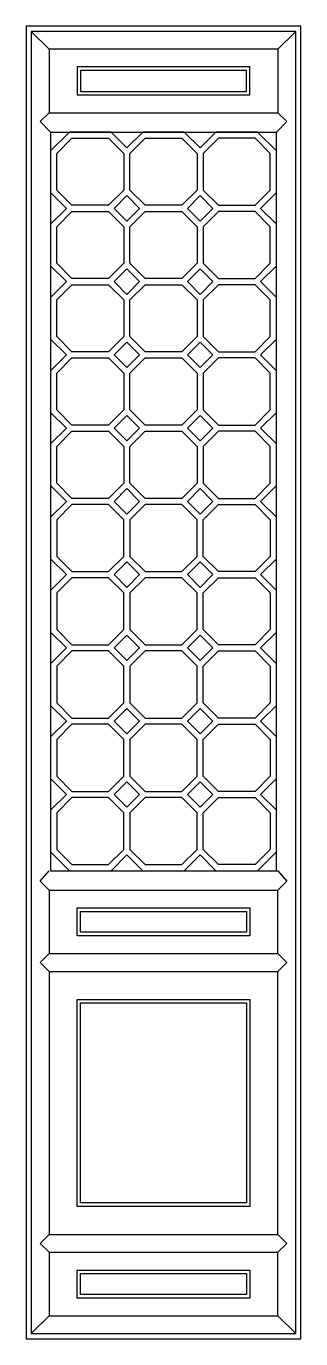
# Model space of a CAD drawing. Header units: metres. Extents: x 0 to 540, y 0 to 2580.
import ezdxf

# ---------------------------------------------------------------- set-up
doc = ezdxf.new("R2010")
doc.units = ezdxf.units.M
for name, color, linetype in [('3', 3, 'Continuous'), ('4', 4, 'Continuous'), ('7', 7, 'Continuous')]:
    doc.layers.add(name, color=color, linetype=linetype)

msp = doc.modelspace()

# ---------------------------------------------------------------- linework, layer by layer
at = {"layer": '3'}
for p, q in [((10, 2570), (45, 2535)), ((495, 2535), (530, 2570)), ((45, 2410), (27.5, 2392.5)), ((495, 2410), (512.5, 2392.5)), ((27.5, 2392.5), (48, 2372)), ((492, 2372), (512.5, 2392.5)), ((27.5, 899.5), (45, 920)), ((495, 920), (512.5, 899.5)), ((45, 882), (27.5, 899.5)), ((495, 882), (512.5, 899.5)), ((27.5, 739.5), (45, 757)), ((495, 757), (512.5, 739.5)), ((45, 722), (27.5, 739.5)), ((495, 722), (512.5, 739.5)), ((27.5, 187.5), (45, 205)), ((45, 170), (27.5, 187.5)), ((495, 205), (512.5, 187.5)), ((495, 170), (512.5, 187.5)), ((10, 10), (45, 45)), ((495, 45), (530, 10))]:
    msp.add_line(p, q, dxfattribs=at)
for points in [[(10, 10), (530, 10), (530, 2570), (10, 2570)], [(100, 2445), (440, 2445), (440, 2500), (100, 2500)], [(107, 2452), (433, 2452), (433, 2493), (107, 2493)], [(48, 957.03), (85.03, 920), (166.97, 920), (198, 951.03), (229.03, 920), (310.97, 920), (342, 951.03), (373.03, 920), (454.97, 920), (492, 957.03), (492, 1038.97), (460.97, 1070), (492, 1101.03), (492, 1182.97), (460.97, 1214), (492, 1245.03), (492, 1326.97), (460.97, 1358), (492, 1389.03), (492, 1470.97), (460.97, 1502), (492, 1533.03), (492, 1614.97), (460.97, 1646), (492, 1677.03), (492, 1758.97), (460.97, 1790), (492, 1821.03), (492, 1902.97), (460.97, 1934), (492, 1965.03), (492, 2046.97), (460.97, 2078), (492, 2109.03), (492, 2190.97), (460.97, 2222), (492, 2253.03), (492, 2334.97), (454.97, 2372), (373.03, 2372), (342, 2340.97), (310.97, 2372), (229.03, 2372), (198, 2340.97), (166.97, 2372), (85.03, 2372), (48, 2334.97), (48, 2253.03), (79.03, 2222), (48, 2190.97), (48, 2109.03), (79.03, 2078), (48, 2046.97), (48, 1965.03), (79.03, 1934), (48, 1902.97), (48, 1821.03), (79.03, 1790), (48, 1758.97), (48, 1677.03), (79.03, 1646), (48, 1614.97), (48, 1533.03), (79.03, 1502), (48, 1470.97), (48, 1389.03), (79.03, 1358), (48, 1326.97), (48, 1245.03), (79.03, 1214), (48, 1182.97), (48, 1101.03), (79.03, 1070), (48, 1038.97)], [(90, 2360), (162, 2360), (192, 2330), (192, 2258), (162, 2228), (90, 2228), (60, 2258), (60, 2330)], [(234, 2360), (306, 2360), (336, 2330), (336, 2258), (306, 2228), (234, 2228), (204, 2258), (204, 2330)], [(450, 2360), (378, 2360), (348, 2330), (348, 2258), (378, 2228), (450, 2228), (480, 2258), (480, 2330)], [(223.03, 2222), (198, 2247.03), (172.97, 2222), (198, 2196.97)], [(316.97, 2222), (342, 2247.03), (367.03, 2222), (342, 2196.97)], [(90, 2216), (162, 2216), (192, 2186), (192, 2114), (162, 2084), (90, 2084), (60, 2114), (60, 2186)], [(234, 2216), (306, 2216), (336, 2186), (336, 2114), (306, 2084), (234, 2084), (204, 2114), (204, 2186)], [(450, 2216), (378, 2216), (348, 2186), (348, 2114), (378, 2084), (450, 2084), (480, 2114), (480, 2186)], [(223.03, 2078), (198, 2103.03), (172.97, 2078), (198, 2052.97)], [(316.97, 2078), (342, 2103.03), (367.03, 2078), (342, 2052.97)], [(90, 2072), (162, 2072), (192, 2042), (192, 1970), (162, 1940), (90, 1940), (60, 1970), (60, 2042)], [(234, 2072), (306, 2072), (336, 2042), (336, 1970), (306, 1940), (234, 1940), (204, 1970), (204, 2042)], [(450, 2072), (378, 2072), (348, 2042), (348, 1970), (378, 1940), (450, 1940), (480, 1970), (480, 2042)], [(223.03, 1934), (198, 1959.03), (172.97, 1934), (198, 1908.97)], [(316.97, 1934), (342, 1959.03), (367.03, 1934), (342, 1908.97)], [(90, 1928), (162, 1928), (192, 1898), (192, 1826), (162, 1796), (90, 1796), (60, 1826), (60, 1898)], [(234, 1928), (306, 1928), (336, 1898), (336, 1826), (306, 1796), (234, 1796), (204, 1826), (204, 1898)], [(450, 1928), (378, 1928), (348, 1898), (348, 1826), (378, 1796), (450, 1796), (480, 1826), (480, 1898)], [(223.03, 1790), (198, 1815.03), (172.97, 1790), (198, 1764.97)], [(316.97, 1790), (342, 1815.03), (367.03, 1790), (342, 1764.97)], [(90, 1784), (162, 1784), (192, 1754), (192, 1682), (162, 1652), (90, 1652), (60, 1682), (60, 1754)], [(234, 1784), (306, 1784), (336, 1754), (336, 1682), (306, 1652), (234, 1652), (204, 1682), (204, 1754)], [(450, 1784), (378, 1784), (348, 1754), (348, 1682), (378, 1652), (450, 1652), (480, 1682), (480, 1754)], [(223.03, 1646), (198, 1671.03), (172.97, 1646), (198, 1620.97)], [(316.97, 1646), (342, 1671.03), (367.03, 1646), (342, 1620.97)], [(90, 1508), (162, 1508), (192, 1538), (192, 1610), (162, 1640), (90, 1640), (60, 1610), (60, 1538)], [(234, 1508), (306, 1508), (336, 1538), (336, 1610), (306, 1640), (234, 1640), (204, 1610), (204, 1538)], [(450, 1508), (378, 1508), (348, 1538), (348, 1610), (378, 1640), (450, 1640), (480, 1610), (480, 1538)], [(223.03, 1502), (198, 1476.97), (172.97, 1502), (198, 1527.03)], [(316.97, 1502), (342, 1476.97), (367.03, 1502), (342, 1527.03)], [(90, 1364), (162, 1364), (192, 1394), (192, 1466), (162, 1496), (90, 1496), (60, 1466), (60, 1394)], [(234, 1364), (306, 1364), (336, 1394), (336, 1466), (306, 1496), (234, 1496), (204, 1466), (204, 1394)], [(450, 1364), (378, 1364), (348, 1394), (348, 1466), (378, 1496), (450, 1496), (480, 1466), (480, 1394)], [(223.03, 1358), (198, 1332.97), (172.97, 1358), (198, 1383.03)], [(316.97, 1358), (342, 1332.97), (367.03, 1358), (342, 1383.03)], [(90, 1220), (162, 1220), (192, 1250), (192, 1322), (162, 1352), (90, 1352), (60, 1322), (60, 1250)], [(234, 1220), (306, 1220), (336, 1250), (336, 1322), (306, 1352), (234, 1352), (204, 1322), (204, 1250)], [(450, 1220), (378, 1220), (348, 1250), (348, 1322), (378, 1352), (450, 1352), (480, 1322), (480, 1250)], [(223.03, 1214), (198, 1188.97), (172.97, 1214), (198, 1239.03)], [(316.97, 1214), (342, 1188.97), (367.03, 1214), (342, 1239.03)], [(90, 1076), (162, 1076), (192, 1106), (192, 1178), (162, 1208), (90, 1208), (60, 1178), (60, 1106)], [(234, 1076), (306, 1076), (336, 1106), (336, 1178), (306, 1208), (234, 1208), (204, 1178), (204, 1106)], [(450, 1076), (378, 1076), (348, 1106), (348, 1178), (378, 1208), (450, 1208), (480, 1178), (480, 1106)], [(223.03, 1070), (198, 1044.97), (172.97, 1070), (198, 1095.03)], [(316.97, 1070), (342, 1044.97), (367.03, 1070), (342, 1095.03)], [(90, 932), (162, 932), (192, 962), (192, 1034), (162, 1064), (90, 1064), (60, 1034), (60, 962)], [(234, 932), (306, 932), (336, 962), (336, 1034), (306, 1064), (234, 1064), (204, 1034), (204, 962)], [(450, 932), (378, 932), (348, 962), (348, 1034), (378, 1064), (450, 1064), (480, 1034), (480, 962)], [(100, 847), (440, 847), (440, 792), (100, 792)], [(107, 840), (433, 840), (433, 799), (107, 799)], [(100, 667), (440, 667), (440, 260), (100, 260)], [(107, 660), (433, 660), (433, 267), (107, 267)], [(100, 135), (440, 135), (440, 80), (100, 80)], [(107, 128), (433, 128), (433, 87), (107, 87)]]:
    msp.add_lwpolyline(points, close=True, dxfattribs=at)
at = {"layer": '4'}
msp.add_lwpolyline([(0, 0), (540, 0), (540, 2580), (0, 2580)], close=True, dxfattribs=at)
at = {"layer": '7'}
for p, q in [((495, 2535), (45, 2535)), ((45, 2535), (45, 2410)), ((495, 2535), (495, 2410)), ((45, 2410), (495, 2410)), ((48, 2372), (48, 920)), ((48, 2372), (492, 2372)), ((492, 920), (492, 2372)), ((48, 920), (495, 920)), ((45, 882), (495, 882)), ((45, 882), (45, 757)), ((495, 757), (495, 882)), ((45, 757), (495, 757)), ((45, 722), (45, 205)), ((45, 722), (495, 722)), ((495, 205), (495, 722)), ((45, 205), (495, 205)), ((45, 170), (495, 170)), ((45, 170), (45, 45)), ((495, 45), (495, 170)), ((45, 45), (495, 45))]:
    msp.add_line(p, q, dxfattribs=at)

doc.saveas('drawing.dxf')
